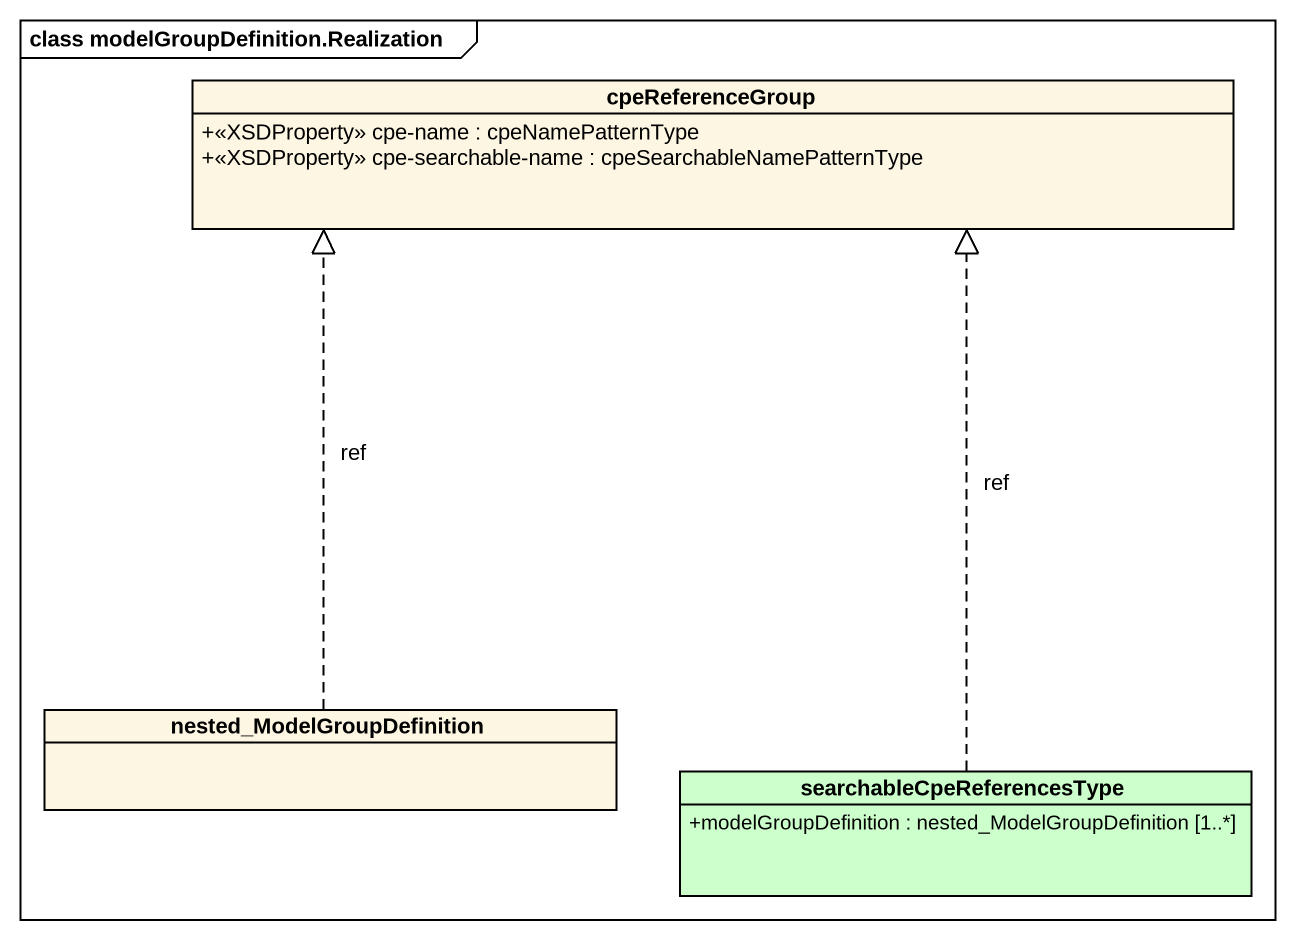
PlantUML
@startuml
mainframe class modelGroupDefinition.Realization
hide circle
hide empty members
skinparam classAttributeIconSize 0
class cpeReferenceGroup {
  +<<XSDProperty>> cpe-name : cpeNamePatternType
  +<<XSDProperty>> cpe-searchable-name : cpeSearchableNamePatternType
}
class nested_ModelGroupDefinition
class searchableCpeReferencesType #CCFFCC {
  +modelGroupDefinition : nested_ModelGroupDefinition [1..*]
}
nested_ModelGroupDefinition .up.|> cpeReferenceGroup : ref
searchableCpeReferencesType .up.|> cpeReferenceGroup : ref
@enduml
